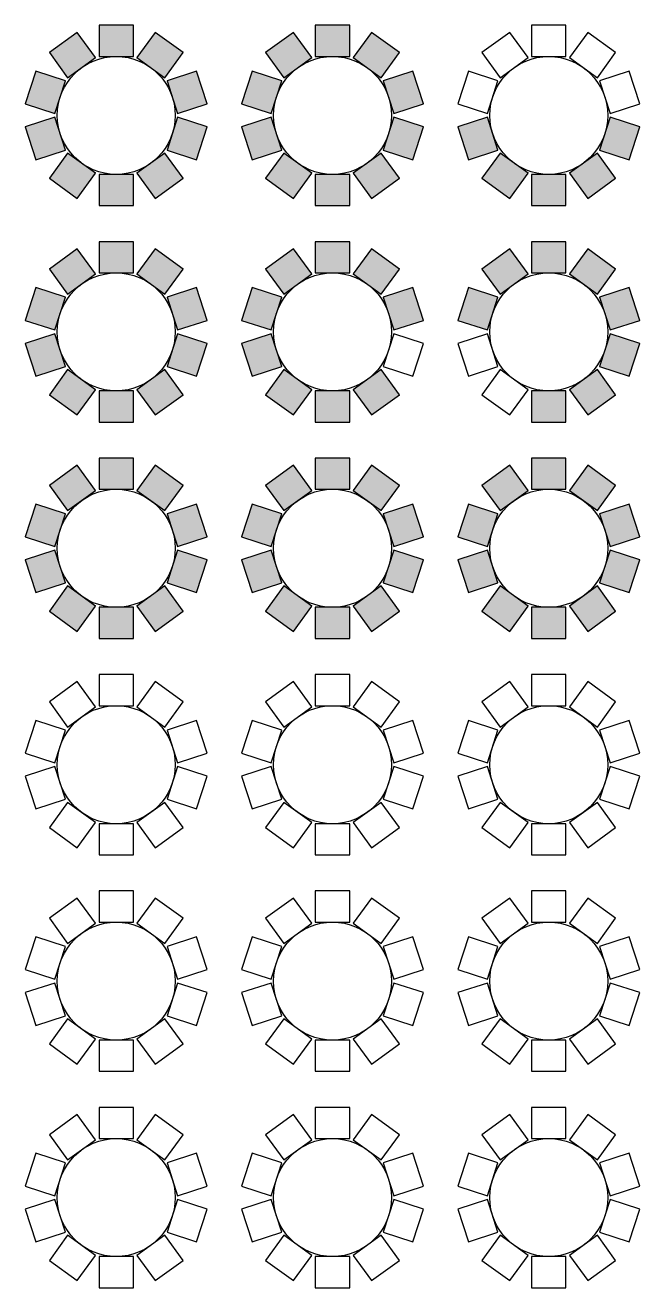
# Model space of a CAD drawing. Header units: metres. Extents: x 350 to 470, y 622 to 746.
# Drawn here: x 405.6 to 436.8, y 682.1 to 746.3 of the extents above; entities that cross this region are included whole.
import ezdxf

# ---------------------------------------------------------------- set-up
doc = ezdxf.new("R2010")
doc.units = ezdxf.units.M
doc.header["$MEASUREMENT"] = 0
doc.layers.add('Test', color=7, linetype='Continuous')

msp = doc.modelspace()

# ---------------------------------------------------------------- hatches: boundary and pattern name
at = {"layer": 'Test', "lineweight": 0, "true_color": 0x69e889, "transparency": 33554687}
h = msp.add_hatch(color=103, dxfattribs=at)
h.dxf.hatch_style = 1
h.paths.add_polyline_path([(406.7995, 744.8664), (407.7302, 743.5854), (409.1459, 744.6141), (408.2153, 745.895)])
h = msp.add_hatch(color=103, dxfattribs=at)
h.dxf.hatch_style = 1
h.paths.add_polyline_path([(409.3264, 746.256), (409.3264, 744.6727), (411.0764, 744.6727), (411.0764, 746.256)])
h = msp.add_hatch(color=103, dxfattribs=at)
h.dxf.hatch_style = 1
h.paths.add_polyline_path([(412.1876, 745.895), (411.2569, 744.6141), (412.6727, 743.5854), (413.6033, 744.8664)])
h = msp.add_hatch(color=103, dxfattribs=at)
h.dxf.hatch_style = 1
h.paths.add_polyline_path([(417.7995, 744.8664), (418.7302, 743.5854), (420.1459, 744.6141), (419.2153, 745.895)])
h = msp.add_hatch(color=103, dxfattribs=at)
h.dxf.hatch_style = 1
h.paths.add_polyline_path([(420.3264, 746.256), (420.3264, 744.6727), (422.0764, 744.6727), (422.0764, 746.256)])
h = msp.add_hatch(color=103, dxfattribs=at)
h.dxf.hatch_style = 1
h.paths.add_polyline_path([(423.1876, 745.895), (422.2569, 744.6141), (423.6727, 743.5854), (424.6033, 744.8664)])
h = msp.add_hatch(color=103, dxfattribs=at)
h.dxf.hatch_style = 1
h.paths.add_polyline_path([(405.572, 742.2569), (407.0778, 741.7676), (407.6186, 743.4319), (406.1128, 743.9212)])
h = msp.add_hatch(color=103, dxfattribs=at)
h.dxf.hatch_style = 1
h.paths.add_polyline_path([(414.29, 743.9212), (412.7842, 743.4319), (413.325, 741.7676), (414.8308, 742.2569)])
h = msp.add_hatch(color=103, dxfattribs=at)
h.dxf.hatch_style = 1
h.paths.add_polyline_path([(416.572, 742.2569), (418.0778, 741.7676), (418.6186, 743.4319), (417.1128, 743.9212)])
h = msp.add_hatch(color=103, dxfattribs=at)
h.dxf.hatch_style = 1
h.paths.add_polyline_path([(425.29, 743.9212), (423.7842, 743.4319), (424.325, 741.7676), (425.8308, 742.2569)])
h = msp.add_hatch(color=103, dxfattribs=at)
h.dxf.hatch_style = 1
h.paths.add_polyline_path([(406.1128, 739.4242), (407.6186, 739.9135), (407.0778, 741.5778), (405.572, 741.0885)])
h = msp.add_hatch(color=103, dxfattribs=at)
h.dxf.hatch_style = 1
h.paths.add_polyline_path([(414.8308, 741.0885), (413.325, 741.5778), (412.7842, 739.9135), (414.29, 739.4242)])
h = msp.add_hatch(color=103, dxfattribs=at)
h.dxf.hatch_style = 1
h.paths.add_polyline_path([(417.1128, 739.4242), (418.6186, 739.9135), (418.0778, 741.5778), (416.572, 741.0885)])
h = msp.add_hatch(color=103, dxfattribs=at)
h.dxf.hatch_style = 1
h.paths.add_polyline_path([(425.8308, 741.0885), (424.325, 741.5778), (423.7842, 739.9135), (425.29, 739.4242)])
h = msp.add_hatch(color=103, dxfattribs=at)
h.dxf.hatch_style = 1
h.paths.add_polyline_path([(428.1128, 739.4242), (429.6186, 739.9135), (429.0778, 741.5778), (427.572, 741.0885)])
h = msp.add_hatch(color=103, dxfattribs=at)
h.dxf.hatch_style = 1
h.paths.add_polyline_path([(436.8308, 741.0885), (435.325, 741.5778), (434.7842, 739.9135), (436.29, 739.4242)])
h = msp.add_hatch(color=103, dxfattribs=at)
h.dxf.hatch_style = 1
h.paths.add_polyline_path([(408.2153, 737.4503), (409.1459, 738.7313), (407.7302, 739.7599), (406.7995, 738.479)])
h = msp.add_hatch(color=103, dxfattribs=at)
h.dxf.hatch_style = 1
h.paths.add_polyline_path([(413.6033, 738.479), (412.6727, 739.7599), (411.2569, 738.7313), (412.1876, 737.4503)])
h = msp.add_hatch(color=103, dxfattribs=at)
h.dxf.hatch_style = 1
h.paths.add_polyline_path([(419.2153, 737.4503), (420.1459, 738.7313), (418.7302, 739.7599), (417.7995, 738.479)])
h = msp.add_hatch(color=103, dxfattribs=at)
h.dxf.hatch_style = 1
h.paths.add_polyline_path([(424.6033, 738.479), (423.6727, 739.7599), (422.2569, 738.7313), (423.1876, 737.4503)])
h = msp.add_hatch(color=103, dxfattribs=at)
h.dxf.hatch_style = 1
h.paths.add_polyline_path([(430.2153, 737.4503), (431.1459, 738.7313), (429.7302, 739.7599), (428.7995, 738.479)])
h = msp.add_hatch(color=103, dxfattribs=at)
h.dxf.hatch_style = 1
h.paths.add_polyline_path([(435.6033, 738.479), (434.6727, 739.7599), (433.2569, 738.7313), (434.1876, 737.4503)])
h = msp.add_hatch(color=103, dxfattribs=at)
h.dxf.hatch_style = 1
h.paths.add_polyline_path([(411.0764, 737.0894), (411.0764, 738.6727), (409.3264, 738.6727), (409.3264, 737.0894)])
h = msp.add_hatch(color=103, dxfattribs=at)
h.dxf.hatch_style = 1
h.paths.add_polyline_path([(422.0764, 737.0894), (422.0764, 738.6727), (420.3264, 738.6727), (420.3264, 737.0894)])
h = msp.add_hatch(color=103, dxfattribs=at)
h.dxf.hatch_style = 1
h.paths.add_polyline_path([(433.0764, 737.0894), (433.0764, 738.6727), (431.3264, 738.6727), (431.3264, 737.0894)])
h = msp.add_hatch(color=103, dxfattribs=at)
h.dxf.hatch_style = 1
h.paths.add_polyline_path([(406.7995, 733.8664), (407.7302, 732.5854), (409.1459, 733.6141), (408.2153, 734.895)])
h = msp.add_hatch(color=103, dxfattribs=at)
h.dxf.hatch_style = 1
h.paths.add_polyline_path([(409.3264, 735.256), (409.3264, 733.6727), (411.0764, 733.6727), (411.0764, 735.256)])
h = msp.add_hatch(color=103, dxfattribs=at)
h.dxf.hatch_style = 1
h.paths.add_polyline_path([(412.1876, 734.895), (411.2569, 733.6141), (412.6727, 732.5854), (413.6033, 733.8664)])
h = msp.add_hatch(color=103, dxfattribs=at)
h.dxf.hatch_style = 1
h.paths.add_polyline_path([(417.7995, 733.8664), (418.7302, 732.5854), (420.1459, 733.6141), (419.2153, 734.895)])
h = msp.add_hatch(color=103, dxfattribs=at)
h.dxf.hatch_style = 1
h.paths.add_polyline_path([(420.3264, 735.256), (420.3264, 733.6727), (422.0764, 733.6727), (422.0764, 735.256)])
h = msp.add_hatch(color=103, dxfattribs=at)
h.dxf.hatch_style = 1
h.paths.add_polyline_path([(423.1876, 734.895), (422.2569, 733.6141), (423.6727, 732.5854), (424.6033, 733.8664)])
h = msp.add_hatch(color=103, dxfattribs=at)
h.dxf.hatch_style = 1
h.paths.add_polyline_path([(428.7995, 733.8664), (429.7302, 732.5854), (431.1459, 733.6141), (430.2153, 734.895)])
h = msp.add_hatch(color=103, dxfattribs=at)
h.dxf.hatch_style = 1
h.paths.add_polyline_path([(431.3264, 735.256), (431.3264, 733.6727), (433.0764, 733.6727), (433.0764, 735.256)])
h = msp.add_hatch(color=103, dxfattribs=at)
h.dxf.hatch_style = 1
h.paths.add_polyline_path([(434.1876, 734.895), (433.2569, 733.6141), (434.6727, 732.5854), (435.6033, 733.8664)])
h = msp.add_hatch(color=103, dxfattribs=at)
h.dxf.hatch_style = 1
h.paths.add_polyline_path([(405.572, 731.2569), (407.0778, 730.7676), (407.6186, 732.4319), (406.1128, 732.9212)])
h = msp.add_hatch(color=103, dxfattribs=at)
h.dxf.hatch_style = 1
h.paths.add_polyline_path([(414.29, 732.9212), (412.7842, 732.4319), (413.325, 730.7676), (414.8308, 731.2569)])
h = msp.add_hatch(color=103, dxfattribs=at)
h.dxf.hatch_style = 1
h.paths.add_polyline_path([(416.572, 731.2569), (418.0778, 730.7676), (418.6186, 732.4319), (417.1128, 732.9212)])
h = msp.add_hatch(color=103, dxfattribs=at)
h.dxf.hatch_style = 1
h.paths.add_polyline_path([(425.29, 732.9212), (423.7842, 732.4319), (424.325, 730.7676), (425.8308, 731.2569)])
h = msp.add_hatch(color=103, dxfattribs=at)
h.dxf.hatch_style = 1
h.paths.add_polyline_path([(427.572, 731.2569), (429.0778, 730.7676), (429.6186, 732.4319), (428.1128, 732.9212)])
h = msp.add_hatch(color=103, dxfattribs=at)
h.dxf.hatch_style = 1
h.paths.add_polyline_path([(436.29, 732.9212), (434.7842, 732.4319), (435.325, 730.7676), (436.8308, 731.2569)])
h = msp.add_hatch(color=103, dxfattribs=at)
h.dxf.hatch_style = 1
h.paths.add_polyline_path([(406.1128, 728.4242), (407.6186, 728.9135), (407.0778, 730.5778), (405.572, 730.0885)])
h = msp.add_hatch(color=103, dxfattribs=at)
h.dxf.hatch_style = 1
h.paths.add_polyline_path([(414.8308, 730.0885), (413.325, 730.5778), (412.7842, 728.9135), (414.29, 728.4242)])
h = msp.add_hatch(color=103, dxfattribs=at)
h.dxf.hatch_style = 1
h.paths.add_polyline_path([(417.1128, 728.4242), (418.6186, 728.9135), (418.0778, 730.5778), (416.572, 730.0885)])
h = msp.add_hatch(color=103, dxfattribs=at)
h.dxf.hatch_style = 1
h.paths.add_polyline_path([(436.8308, 730.0885), (435.325, 730.5778), (434.7842, 728.9135), (436.29, 728.4242)])
h = msp.add_hatch(color=103, dxfattribs=at)
h.dxf.hatch_style = 1
h.paths.add_polyline_path([(408.2153, 726.4503), (409.1459, 727.7313), (407.7302, 728.7599), (406.7995, 727.479)])
h = msp.add_hatch(color=103, dxfattribs=at)
h.dxf.hatch_style = 1
h.paths.add_polyline_path([(413.6033, 727.479), (412.6727, 728.7599), (411.2569, 727.7313), (412.1876, 726.4503)])
h = msp.add_hatch(color=103, dxfattribs=at)
h.dxf.hatch_style = 1
h.paths.add_polyline_path([(419.2153, 726.4503), (420.1459, 727.7313), (418.7302, 728.7599), (417.7995, 727.479)])
h = msp.add_hatch(color=103, dxfattribs=at)
h.dxf.hatch_style = 1
h.paths.add_polyline_path([(424.6033, 727.479), (423.6727, 728.7599), (422.2569, 727.7313), (423.1876, 726.4503)])
h = msp.add_hatch(color=103, dxfattribs=at)
h.dxf.hatch_style = 1
h.paths.add_polyline_path([(435.6033, 727.479), (434.6727, 728.7599), (433.2569, 727.7313), (434.1876, 726.4503)])
h = msp.add_hatch(color=103, dxfattribs=at)
h.dxf.hatch_style = 1
h.paths.add_polyline_path([(411.0764, 726.0894), (411.0764, 727.6727), (409.3264, 727.6727), (409.3264, 726.0894)])
h = msp.add_hatch(color=103, dxfattribs=at)
h.dxf.hatch_style = 1
h.paths.add_polyline_path([(422.0764, 726.0894), (422.0764, 727.6727), (420.3264, 727.6727), (420.3264, 726.0894)])
h = msp.add_hatch(color=103, dxfattribs=at)
h.dxf.hatch_style = 1
h.paths.add_polyline_path([(433.0764, 726.0894), (433.0764, 727.6727), (431.3264, 727.6727), (431.3264, 726.0894)])
h = msp.add_hatch(color=103, dxfattribs=at)
h.dxf.hatch_style = 1
h.paths.add_polyline_path([(406.7995, 722.8664), (407.7302, 721.5854), (409.1459, 722.6141), (408.2153, 723.895)])
h = msp.add_hatch(color=103, dxfattribs=at)
h.dxf.hatch_style = 1
h.paths.add_polyline_path([(409.3264, 724.256), (409.3264, 722.6727), (411.0764, 722.6727), (411.0764, 724.256)])
h = msp.add_hatch(color=103, dxfattribs=at)
h.dxf.hatch_style = 1
h.paths.add_polyline_path([(412.1876, 723.895), (411.2569, 722.6141), (412.6727, 721.5854), (413.6033, 722.8664)])
h = msp.add_hatch(color=103, dxfattribs=at)
h.dxf.hatch_style = 1
h.paths.add_polyline_path([(417.7995, 722.8664), (418.7302, 721.5854), (420.1459, 722.6141), (419.2153, 723.895)])
h = msp.add_hatch(color=103, dxfattribs=at)
h.dxf.hatch_style = 1
h.paths.add_polyline_path([(420.3264, 724.256), (420.3264, 722.6727), (422.0764, 722.6727), (422.0764, 724.256)])
h = msp.add_hatch(color=103, dxfattribs=at)
h.dxf.hatch_style = 1
h.paths.add_polyline_path([(423.1876, 723.895), (422.2569, 722.6141), (423.6727, 721.5854), (424.6033, 722.8664)])
h = msp.add_hatch(color=103, dxfattribs=at)
h.dxf.hatch_style = 1
h.paths.add_polyline_path([(428.7995, 722.8664), (429.7302, 721.5854), (431.1459, 722.6141), (430.2153, 723.895)])
h = msp.add_hatch(color=103, dxfattribs=at)
h.dxf.hatch_style = 1
h.paths.add_polyline_path([(431.3264, 724.256), (431.3264, 722.6727), (433.0764, 722.6727), (433.0764, 724.256)])
h = msp.add_hatch(color=103, dxfattribs=at)
h.dxf.hatch_style = 1
h.paths.add_polyline_path([(434.1876, 723.895), (433.2569, 722.6141), (434.6727, 721.5854), (435.6033, 722.8664)])
h = msp.add_hatch(color=103, dxfattribs=at)
h.dxf.hatch_style = 1
h.paths.add_polyline_path([(405.572, 720.2569), (407.0778, 719.7676), (407.6186, 721.4319), (406.1128, 721.9212)])
h = msp.add_hatch(color=103, dxfattribs=at)
h.dxf.hatch_style = 1
h.paths.add_polyline_path([(414.29, 721.9212), (412.7842, 721.4319), (413.325, 719.7676), (414.8308, 720.2569)])
h = msp.add_hatch(color=103, dxfattribs=at)
h.dxf.hatch_style = 1
h.paths.add_polyline_path([(416.572, 720.2569), (418.0778, 719.7676), (418.6186, 721.4319), (417.1128, 721.9212)])
h = msp.add_hatch(color=103, dxfattribs=at)
h.dxf.hatch_style = 1
h.paths.add_polyline_path([(425.29, 721.9212), (423.7842, 721.4319), (424.325, 719.7676), (425.8308, 720.2569)])
h = msp.add_hatch(color=103, dxfattribs=at)
h.dxf.hatch_style = 1
h.paths.add_polyline_path([(427.572, 720.2569), (429.0778, 719.7676), (429.6186, 721.4319), (428.1128, 721.9212)])
h = msp.add_hatch(color=103, dxfattribs=at)
h.dxf.hatch_style = 1
h.paths.add_polyline_path([(436.29, 721.9212), (434.7842, 721.4319), (435.325, 719.7676), (436.8308, 720.2569)])
h = msp.add_hatch(color=103, dxfattribs=at)
h.dxf.hatch_style = 1
h.paths.add_polyline_path([(406.1128, 717.4242), (407.6186, 717.9135), (407.0778, 719.5778), (405.572, 719.0885)])
h = msp.add_hatch(color=103, dxfattribs=at)
h.dxf.hatch_style = 1
h.paths.add_polyline_path([(414.8308, 719.0885), (413.325, 719.5778), (412.7842, 717.9135), (414.29, 717.4242)])
h = msp.add_hatch(color=103, dxfattribs=at)
h.dxf.hatch_style = 1
h.paths.add_polyline_path([(417.1128, 717.4242), (418.6186, 717.9135), (418.0778, 719.5778), (416.572, 719.0885)])
h = msp.add_hatch(color=103, dxfattribs=at)
h.dxf.hatch_style = 1
h.paths.add_polyline_path([(425.8308, 719.0885), (424.325, 719.5778), (423.7842, 717.9135), (425.29, 717.4242)])
h = msp.add_hatch(color=103, dxfattribs=at)
h.dxf.hatch_style = 1
h.paths.add_polyline_path([(428.1128, 717.4242), (429.6186, 717.9135), (429.0778, 719.5778), (427.572, 719.0885)])
h = msp.add_hatch(color=103, dxfattribs=at)
h.dxf.hatch_style = 1
h.paths.add_polyline_path([(436.8308, 719.0885), (435.325, 719.5778), (434.7842, 717.9135), (436.29, 717.4242)])
h = msp.add_hatch(color=103, dxfattribs=at)
h.dxf.hatch_style = 1
h.paths.add_polyline_path([(408.2153, 715.4503), (409.1459, 716.7313), (407.7302, 717.7599), (406.7995, 716.479)])
h = msp.add_hatch(color=103, dxfattribs=at)
h.dxf.hatch_style = 1
h.paths.add_polyline_path([(413.6033, 716.479), (412.6727, 717.7599), (411.2569, 716.7313), (412.1876, 715.4503)])
h = msp.add_hatch(color=103, dxfattribs=at)
h.dxf.hatch_style = 1
h.paths.add_polyline_path([(419.2153, 715.4503), (420.1459, 716.7313), (418.7302, 717.7599), (417.7995, 716.479)])
h = msp.add_hatch(color=103, dxfattribs=at)
h.dxf.hatch_style = 1
h.paths.add_polyline_path([(424.6033, 716.479), (423.6727, 717.7599), (422.2569, 716.7313), (423.1876, 715.4503)])
h = msp.add_hatch(color=103, dxfattribs=at)
h.dxf.hatch_style = 1
h.paths.add_polyline_path([(430.2153, 715.4503), (431.1459, 716.7313), (429.7302, 717.7599), (428.7995, 716.479)])
h = msp.add_hatch(color=103, dxfattribs=at)
h.dxf.hatch_style = 1
h.paths.add_polyline_path([(435.6033, 716.479), (434.6727, 717.7599), (433.2569, 716.7313), (434.1876, 715.4503)])
h = msp.add_hatch(color=103, dxfattribs=at)
h.dxf.hatch_style = 1
h.paths.add_polyline_path([(411.0764, 715.0894), (411.0764, 716.6727), (409.3264, 716.6727), (409.3264, 715.0894)])
h = msp.add_hatch(color=103, dxfattribs=at)
h.dxf.hatch_style = 1
h.paths.add_polyline_path([(422.0764, 715.0894), (422.0764, 716.6727), (420.3264, 716.6727), (420.3264, 715.0894)])
h = msp.add_hatch(color=103, dxfattribs=at)
h.dxf.hatch_style = 1
h.paths.add_polyline_path([(433.0764, 715.0894), (433.0764, 716.6727), (431.3264, 716.6727), (431.3264, 715.0894)])

# ---------------------------------------------------------------- linework, layer by layer
at = {"layer": 'Test', "color": 103, "lineweight": 0, "true_color": 0x69e889, "transparency": 33554687}
for points in [[(406.7995, 744.8664), (407.7302, 743.5854), (409.1459, 744.6141), (408.2153, 745.895)], [(409.3264, 746.256), (409.3264, 744.6727), (411.0764, 744.6727), (411.0764, 746.256)], [(412.1876, 745.895), (411.2569, 744.6141), (412.6727, 743.5854), (413.6033, 744.8664)], [(417.7995, 744.8664), (418.7302, 743.5854), (420.1459, 744.6141), (419.2153, 745.895)], [(420.3264, 746.256), (420.3264, 744.6727), (422.0764, 744.6727), (422.0764, 746.256)], [(423.1876, 745.895), (422.2569, 744.6141), (423.6727, 743.5854), (424.6033, 744.8664)], [(405.572, 742.2569), (407.0778, 741.7676), (407.6186, 743.4319), (406.1128, 743.9212)], [(414.29, 743.9212), (412.7842, 743.4319), (413.325, 741.7676), (414.8308, 742.2569)], [(416.572, 742.2569), (418.0778, 741.7676), (418.6186, 743.4319), (417.1128, 743.9212)], [(425.29, 743.9212), (423.7842, 743.4319), (424.325, 741.7676), (425.8308, 742.2569)], [(406.1128, 739.4242), (407.6186, 739.9135), (407.0778, 741.5778), (405.572, 741.0885)], [(414.8308, 741.0885), (413.325, 741.5778), (412.7842, 739.9135), (414.29, 739.4242)], [(417.1128, 739.4242), (418.6186, 739.9135), (418.0778, 741.5778), (416.572, 741.0885)], [(425.8308, 741.0885), (424.325, 741.5778), (423.7842, 739.9135), (425.29, 739.4242)], [(428.1128, 739.4242), (429.6186, 739.9135), (429.0778, 741.5778), (427.572, 741.0885)], [(436.8308, 741.0885), (435.325, 741.5778), (434.7842, 739.9135), (436.29, 739.4242)], [(408.2153, 737.4503), (409.1459, 738.7313), (407.7302, 739.7599), (406.7995, 738.479)], [(413.6033, 738.479), (412.6727, 739.7599), (411.2569, 738.7313), (412.1876, 737.4503)], [(419.2153, 737.4503), (420.1459, 738.7313), (418.7302, 739.7599), (417.7995, 738.479)], [(424.6033, 738.479), (423.6727, 739.7599), (422.2569, 738.7313), (423.1876, 737.4503)], [(430.2153, 737.4503), (431.1459, 738.7313), (429.7302, 739.7599), (428.7995, 738.479)], [(435.6033, 738.479), (434.6727, 739.7599), (433.2569, 738.7313), (434.1876, 737.4503)], [(411.0764, 737.0894), (411.0764, 738.6727), (409.3264, 738.6727), (409.3264, 737.0894)], [(422.0764, 737.0894), (422.0764, 738.6727), (420.3264, 738.6727), (420.3264, 737.0894)], [(433.0764, 737.0894), (433.0764, 738.6727), (431.3264, 738.6727), (431.3264, 737.0894)], [(406.7995, 733.8664), (407.7302, 732.5854), (409.1459, 733.6141), (408.2153, 734.895)], [(409.3264, 735.256), (409.3264, 733.6727), (411.0764, 733.6727), (411.0764, 735.256)], [(412.1876, 734.895), (411.2569, 733.6141), (412.6727, 732.5854), (413.6033, 733.8664)], [(417.7995, 733.8664), (418.7302, 732.5854), (420.1459, 733.6141), (419.2153, 734.895)], [(420.3264, 735.256), (420.3264, 733.6727), (422.0764, 733.6727), (422.0764, 735.256)], [(423.1876, 734.895), (422.2569, 733.6141), (423.6727, 732.5854), (424.6033, 733.8664)], [(428.7995, 733.8664), (429.7302, 732.5854), (431.1459, 733.6141), (430.2153, 734.895)], [(431.3264, 735.256), (431.3264, 733.6727), (433.0764, 733.6727), (433.0764, 735.256)], [(434.1876, 734.895), (433.2569, 733.6141), (434.6727, 732.5854), (435.6033, 733.8664)], [(405.572, 731.2569), (407.0778, 730.7676), (407.6186, 732.4319), (406.1128, 732.9212)], [(414.29, 732.9212), (412.7842, 732.4319), (413.325, 730.7676), (414.8308, 731.2569)], [(416.572, 731.2569), (418.0778, 730.7676), (418.6186, 732.4319), (417.1128, 732.9212)], [(425.29, 732.9212), (423.7842, 732.4319), (424.325, 730.7676), (425.8308, 731.2569)], [(427.572, 731.2569), (429.0778, 730.7676), (429.6186, 732.4319), (428.1128, 732.9212)], [(436.29, 732.9212), (434.7842, 732.4319), (435.325, 730.7676), (436.8308, 731.2569)], [(406.1128, 728.4242), (407.6186, 728.9135), (407.0778, 730.5778), (405.572, 730.0885)], [(414.8308, 730.0885), (413.325, 730.5778), (412.7842, 728.9135), (414.29, 728.4242)], [(417.1128, 728.4242), (418.6186, 728.9135), (418.0778, 730.5778), (416.572, 730.0885)], [(436.8308, 730.0885), (435.325, 730.5778), (434.7842, 728.9135), (436.29, 728.4242)], [(408.2153, 726.4503), (409.1459, 727.7313), (407.7302, 728.7599), (406.7995, 727.479)], [(413.6033, 727.479), (412.6727, 728.7599), (411.2569, 727.7313), (412.1876, 726.4503)], [(419.2153, 726.4503), (420.1459, 727.7313), (418.7302, 728.7599), (417.7995, 727.479)], [(424.6033, 727.479), (423.6727, 728.7599), (422.2569, 727.7313), (423.1876, 726.4503)], [(435.6033, 727.479), (434.6727, 728.7599), (433.2569, 727.7313), (434.1876, 726.4503)], [(411.0764, 726.0894), (411.0764, 727.6727), (409.3264, 727.6727), (409.3264, 726.0894)], [(422.0764, 726.0894), (422.0764, 727.6727), (420.3264, 727.6727), (420.3264, 726.0894)], [(433.0764, 726.0894), (433.0764, 727.6727), (431.3264, 727.6727), (431.3264, 726.0894)], [(406.7995, 722.8664), (407.7302, 721.5854), (409.1459, 722.6141), (408.2153, 723.895)], [(409.3264, 724.256), (409.3264, 722.6727), (411.0764, 722.6727), (411.0764, 724.256)], [(412.1876, 723.895), (411.2569, 722.6141), (412.6727, 721.5854), (413.6033, 722.8664)], [(417.7995, 722.8664), (418.7302, 721.5854), (420.1459, 722.6141), (419.2153, 723.895)], [(420.3264, 724.256), (420.3264, 722.6727), (422.0764, 722.6727), (422.0764, 724.256)], [(423.1876, 723.895), (422.2569, 722.6141), (423.6727, 721.5854), (424.6033, 722.8664)], [(428.7995, 722.8664), (429.7302, 721.5854), (431.1459, 722.6141), (430.2153, 723.895)], [(431.3264, 724.256), (431.3264, 722.6727), (433.0764, 722.6727), (433.0764, 724.256)], [(434.1876, 723.895), (433.2569, 722.6141), (434.6727, 721.5854), (435.6033, 722.8664)], [(405.572, 720.2569), (407.0778, 719.7676), (407.6186, 721.4319), (406.1128, 721.9212)], [(414.29, 721.9212), (412.7842, 721.4319), (413.325, 719.7676), (414.8308, 720.2569)], [(416.572, 720.2569), (418.0778, 719.7676), (418.6186, 721.4319), (417.1128, 721.9212)], [(425.29, 721.9212), (423.7842, 721.4319), (424.325, 719.7676), (425.8308, 720.2569)], [(427.572, 720.2569), (429.0778, 719.7676), (429.6186, 721.4319), (428.1128, 721.9212)], [(436.29, 721.9212), (434.7842, 721.4319), (435.325, 719.7676), (436.8308, 720.2569)], [(406.1128, 717.4242), (407.6186, 717.9135), (407.0778, 719.5778), (405.572, 719.0885)], [(414.8308, 719.0885), (413.325, 719.5778), (412.7842, 717.9135), (414.29, 717.4242)], [(417.1128, 717.4242), (418.6186, 717.9135), (418.0778, 719.5778), (416.572, 719.0885)], [(425.8308, 719.0885), (424.325, 719.5778), (423.7842, 717.9135), (425.29, 717.4242)], [(428.1128, 717.4242), (429.6186, 717.9135), (429.0778, 719.5778), (427.572, 719.0885)], [(436.8308, 719.0885), (435.325, 719.5778), (434.7842, 717.9135), (436.29, 717.4242)], [(408.2153, 715.4503), (409.1459, 716.7313), (407.7302, 717.7599), (406.7995, 716.479)], [(413.6033, 716.479), (412.6727, 717.7599), (411.2569, 716.7313), (412.1876, 715.4503)], [(419.2153, 715.4503), (420.1459, 716.7313), (418.7302, 717.7599), (417.7995, 716.479)], [(424.6033, 716.479), (423.6727, 717.7599), (422.2569, 716.7313), (423.1876, 715.4503)], [(430.2153, 715.4503), (431.1459, 716.7313), (429.7302, 717.7599), (428.7995, 716.479)], [(435.6033, 716.479), (434.6727, 717.7599), (433.2569, 716.7313), (434.1876, 715.4503)], [(411.0764, 715.0894), (411.0764, 716.6727), (409.3264, 716.6727), (409.3264, 715.0894)], [(422.0764, 715.0894), (422.0764, 716.6727), (420.3264, 716.6727), (420.3264, 715.0894)], [(433.0764, 715.0894), (433.0764, 716.6727), (431.3264, 716.6727), (431.3264, 715.0894)]]:
    msp.add_lwpolyline(points, close=True, dxfattribs=at)
at = {"layer": 'Test', "color": 103, "lineweight": 25, "true_color": 0x69e889}
for points in [[(406.7995, 744.8664), (407.7302, 743.5854), (409.1459, 744.6141), (408.2153, 745.895)], [(409.3264, 746.256), (409.3264, 744.6727), (411.0764, 744.6727), (411.0764, 746.256)], [(412.1876, 745.895), (411.2569, 744.6141), (412.6727, 743.5854), (413.6033, 744.8664)], [(417.7995, 744.8664), (418.7302, 743.5854), (420.1459, 744.6141), (419.2153, 745.895)], [(420.3264, 746.256), (420.3264, 744.6727), (422.0764, 744.6727), (422.0764, 746.256)], [(423.1876, 745.895), (422.2569, 744.6141), (423.6727, 743.5854), (424.6033, 744.8664)], [(405.572, 742.2569), (407.0778, 741.7676), (407.6186, 743.4319), (406.1128, 743.9212)], [(414.29, 743.9212), (412.7842, 743.4319), (413.325, 741.7676), (414.8308, 742.2569)], [(416.572, 742.2569), (418.0778, 741.7676), (418.6186, 743.4319), (417.1128, 743.9212)], [(425.29, 743.9212), (423.7842, 743.4319), (424.325, 741.7676), (425.8308, 742.2569)], [(406.1128, 739.4242), (407.6186, 739.9135), (407.0778, 741.5778), (405.572, 741.0885)], [(414.8308, 741.0885), (413.325, 741.5778), (412.7842, 739.9135), (414.29, 739.4242)], [(417.1128, 739.4242), (418.6186, 739.9135), (418.0778, 741.5778), (416.572, 741.0885)], [(425.8308, 741.0885), (424.325, 741.5778), (423.7842, 739.9135), (425.29, 739.4242)], [(428.1128, 739.4242), (429.6186, 739.9135), (429.0778, 741.5778), (427.572, 741.0885)], [(436.8308, 741.0885), (435.325, 741.5778), (434.7842, 739.9135), (436.29, 739.4242)], [(408.2153, 737.4503), (409.1459, 738.7313), (407.7302, 739.7599), (406.7995, 738.479)], [(413.6033, 738.479), (412.6727, 739.7599), (411.2569, 738.7313), (412.1876, 737.4503)], [(419.2153, 737.4503), (420.1459, 738.7313), (418.7302, 739.7599), (417.7995, 738.479)], [(424.6033, 738.479), (423.6727, 739.7599), (422.2569, 738.7313), (423.1876, 737.4503)], [(430.2153, 737.4503), (431.1459, 738.7313), (429.7302, 739.7599), (428.7995, 738.479)], [(435.6033, 738.479), (434.6727, 739.7599), (433.2569, 738.7313), (434.1876, 737.4503)], [(411.0764, 737.0894), (411.0764, 738.6727), (409.3264, 738.6727), (409.3264, 737.0894)], [(422.0764, 737.0894), (422.0764, 738.6727), (420.3264, 738.6727), (420.3264, 737.0894)], [(433.0764, 737.0894), (433.0764, 738.6727), (431.3264, 738.6727), (431.3264, 737.0894)], [(406.7995, 733.8664), (407.7302, 732.5854), (409.1459, 733.6141), (408.2153, 734.895)], [(409.3264, 735.256), (409.3264, 733.6727), (411.0764, 733.6727), (411.0764, 735.256)], [(412.1876, 734.895), (411.2569, 733.6141), (412.6727, 732.5854), (413.6033, 733.8664)], [(417.7995, 733.8664), (418.7302, 732.5854), (420.1459, 733.6141), (419.2153, 734.895)], [(420.3264, 735.256), (420.3264, 733.6727), (422.0764, 733.6727), (422.0764, 735.256)], [(423.1876, 734.895), (422.2569, 733.6141), (423.6727, 732.5854), (424.6033, 733.8664)], [(428.7995, 733.8664), (429.7302, 732.5854), (431.1459, 733.6141), (430.2153, 734.895)], [(431.3264, 735.256), (431.3264, 733.6727), (433.0764, 733.6727), (433.0764, 735.256)], [(434.1876, 734.895), (433.2569, 733.6141), (434.6727, 732.5854), (435.6033, 733.8664)], [(405.572, 731.2569), (407.0778, 730.7676), (407.6186, 732.4319), (406.1128, 732.9212)], [(414.29, 732.9212), (412.7842, 732.4319), (413.325, 730.7676), (414.8308, 731.2569)], [(416.572, 731.2569), (418.0778, 730.7676), (418.6186, 732.4319), (417.1128, 732.9212)], [(425.29, 732.9212), (423.7842, 732.4319), (424.325, 730.7676), (425.8308, 731.2569)], [(427.572, 731.2569), (429.0778, 730.7676), (429.6186, 732.4319), (428.1128, 732.9212)], [(436.29, 732.9212), (434.7842, 732.4319), (435.325, 730.7676), (436.8308, 731.2569)], [(406.1128, 728.4242), (407.6186, 728.9135), (407.0778, 730.5778), (405.572, 730.0885)], [(414.8308, 730.0885), (413.325, 730.5778), (412.7842, 728.9135), (414.29, 728.4242)], [(417.1128, 728.4242), (418.6186, 728.9135), (418.0778, 730.5778), (416.572, 730.0885)], [(436.8308, 730.0885), (435.325, 730.5778), (434.7842, 728.9135), (436.29, 728.4242)], [(408.2153, 726.4503), (409.1459, 727.7313), (407.7302, 728.7599), (406.7995, 727.479)], [(413.6033, 727.479), (412.6727, 728.7599), (411.2569, 727.7313), (412.1876, 726.4503)], [(419.2153, 726.4503), (420.1459, 727.7313), (418.7302, 728.7599), (417.7995, 727.479)], [(424.6033, 727.479), (423.6727, 728.7599), (422.2569, 727.7313), (423.1876, 726.4503)], [(435.6033, 727.479), (434.6727, 728.7599), (433.2569, 727.7313), (434.1876, 726.4503)], [(411.0764, 726.0894), (411.0764, 727.6727), (409.3264, 727.6727), (409.3264, 726.0894)], [(422.0764, 726.0894), (422.0764, 727.6727), (420.3264, 727.6727), (420.3264, 726.0894)], [(433.0764, 726.0894), (433.0764, 727.6727), (431.3264, 727.6727), (431.3264, 726.0894)], [(406.7995, 722.8664), (407.7302, 721.5854), (409.1459, 722.6141), (408.2153, 723.895)], [(409.3264, 724.256), (409.3264, 722.6727), (411.0764, 722.6727), (411.0764, 724.256)], [(412.1876, 723.895), (411.2569, 722.6141), (412.6727, 721.5854), (413.6033, 722.8664)], [(417.7995, 722.8664), (418.7302, 721.5854), (420.1459, 722.6141), (419.2153, 723.895)], [(420.3264, 724.256), (420.3264, 722.6727), (422.0764, 722.6727), (422.0764, 724.256)], [(423.1876, 723.895), (422.2569, 722.6141), (423.6727, 721.5854), (424.6033, 722.8664)], [(428.7995, 722.8664), (429.7302, 721.5854), (431.1459, 722.6141), (430.2153, 723.895)], [(431.3264, 724.256), (431.3264, 722.6727), (433.0764, 722.6727), (433.0764, 724.256)], [(434.1876, 723.895), (433.2569, 722.6141), (434.6727, 721.5854), (435.6033, 722.8664)], [(405.572, 720.2569), (407.0778, 719.7676), (407.6186, 721.4319), (406.1128, 721.9212)], [(414.29, 721.9212), (412.7842, 721.4319), (413.325, 719.7676), (414.8308, 720.2569)], [(416.572, 720.2569), (418.0778, 719.7676), (418.6186, 721.4319), (417.1128, 721.9212)], [(425.29, 721.9212), (423.7842, 721.4319), (424.325, 719.7676), (425.8308, 720.2569)], [(427.572, 720.2569), (429.0778, 719.7676), (429.6186, 721.4319), (428.1128, 721.9212)], [(436.29, 721.9212), (434.7842, 721.4319), (435.325, 719.7676), (436.8308, 720.2569)], [(406.1128, 717.4242), (407.6186, 717.9135), (407.0778, 719.5778), (405.572, 719.0885)], [(414.8308, 719.0885), (413.325, 719.5778), (412.7842, 717.9135), (414.29, 717.4242)], [(417.1128, 717.4242), (418.6186, 717.9135), (418.0778, 719.5778), (416.572, 719.0885)], [(425.8308, 719.0885), (424.325, 719.5778), (423.7842, 717.9135), (425.29, 717.4242)], [(428.1128, 717.4242), (429.6186, 717.9135), (429.0778, 719.5778), (427.572, 719.0885)], [(436.8308, 719.0885), (435.325, 719.5778), (434.7842, 717.9135), (436.29, 717.4242)], [(408.2153, 715.4503), (409.1459, 716.7313), (407.7302, 717.7599), (406.7995, 716.479)], [(413.6033, 716.479), (412.6727, 717.7599), (411.2569, 716.7313), (412.1876, 715.4503)], [(419.2153, 715.4503), (420.1459, 716.7313), (418.7302, 717.7599), (417.7995, 716.479)], [(424.6033, 716.479), (423.6727, 717.7599), (422.2569, 716.7313), (423.1876, 715.4503)], [(430.2153, 715.4503), (431.1459, 716.7313), (429.7302, 717.7599), (428.7995, 716.479)], [(435.6033, 716.479), (434.6727, 717.7599), (433.2569, 716.7313), (434.1876, 715.4503)], [(411.0764, 715.0894), (411.0764, 716.6727), (409.3264, 716.6727), (409.3264, 715.0894)], [(422.0764, 715.0894), (422.0764, 716.6727), (420.3264, 716.6727), (420.3264, 715.0894)], [(433.0764, 715.0894), (433.0764, 716.6727), (431.3264, 716.6727), (431.3264, 715.0894)]]:
    msp.add_lwpolyline(points, close=True, dxfattribs=at)
at = {"layer": 'Test', "color": 18, "lineweight": 25, "true_color": 0x000000}
for points in [[(406.7995, 744.8664), (407.7302, 743.5854), (409.1459, 744.6141), (408.2153, 745.895)], [(409.3264, 746.256), (409.3264, 744.6727), (411.0764, 744.6727), (411.0764, 746.256)], [(412.1876, 745.895), (411.2569, 744.6141), (412.6727, 743.5854), (413.6033, 744.8664)], [(417.7995, 744.8664), (418.7302, 743.5854), (420.1459, 744.6141), (419.2153, 745.895)], [(420.3264, 746.256), (420.3264, 744.6727), (422.0764, 744.6727), (422.0764, 746.256)], [(423.1876, 745.895), (422.2569, 744.6141), (423.6727, 743.5854), (424.6033, 744.8664)], [(428.7995, 744.8664), (429.7302, 743.5854), (431.1459, 744.6141), (430.2153, 745.895)], [(431.3264, 746.256), (431.3264, 744.6727), (433.0764, 744.6727), (433.0764, 746.256)], [(434.1876, 745.895), (433.2569, 744.6141), (434.6727, 743.5854), (435.6033, 744.8664)], [(405.572, 742.2569), (407.0778, 741.7676), (407.6186, 743.4319), (406.1128, 743.9212)], [(414.29, 743.9212), (412.7842, 743.4319), (413.325, 741.7676), (414.8308, 742.2569)], [(416.572, 742.2569), (418.0778, 741.7676), (418.6186, 743.4319), (417.1128, 743.9212)], [(425.29, 743.9212), (423.7842, 743.4319), (424.325, 741.7676), (425.8308, 742.2569)], [(427.572, 742.2569), (429.0778, 741.7676), (429.6186, 743.4319), (428.1128, 743.9212)], [(436.29, 743.9212), (434.7842, 743.4319), (435.325, 741.7676), (436.8308, 742.2569)], [(406.1128, 739.4242), (407.6186, 739.9135), (407.0778, 741.5778), (405.572, 741.0885)], [(414.8308, 741.0885), (413.325, 741.5778), (412.7842, 739.9135), (414.29, 739.4242)], [(417.1128, 739.4242), (418.6186, 739.9135), (418.0778, 741.5778), (416.572, 741.0885)], [(425.8308, 741.0885), (424.325, 741.5778), (423.7842, 739.9135), (425.29, 739.4242)], [(428.1128, 739.4242), (429.6186, 739.9135), (429.0778, 741.5778), (427.572, 741.0885)], [(436.8308, 741.0885), (435.325, 741.5778), (434.7842, 739.9135), (436.29, 739.4242)], [(408.2153, 737.4503), (409.1459, 738.7313), (407.7302, 739.7599), (406.7995, 738.479)], [(413.6033, 738.479), (412.6727, 739.7599), (411.2569, 738.7313), (412.1876, 737.4503)], [(419.2153, 737.4503), (420.1459, 738.7313), (418.7302, 739.7599), (417.7995, 738.479)], [(424.6033, 738.479), (423.6727, 739.7599), (422.2569, 738.7313), (423.1876, 737.4503)], [(430.2153, 737.4503), (431.1459, 738.7313), (429.7302, 739.7599), (428.7995, 738.479)], [(435.6033, 738.479), (434.6727, 739.7599), (433.2569, 738.7313), (434.1876, 737.4503)], [(411.0764, 737.0894), (411.0764, 738.6727), (409.3264, 738.6727), (409.3264, 737.0894)], [(422.0764, 737.0894), (422.0764, 738.6727), (420.3264, 738.6727), (420.3264, 737.0894)], [(433.0764, 737.0894), (433.0764, 738.6727), (431.3264, 738.6727), (431.3264, 737.0894)], [(406.7995, 733.8664), (407.7302, 732.5854), (409.1459, 733.6141), (408.2153, 734.895)], [(409.3264, 735.256), (409.3264, 733.6727), (411.0764, 733.6727), (411.0764, 735.256)], [(412.1876, 734.895), (411.2569, 733.6141), (412.6727, 732.5854), (413.6033, 733.8664)], [(417.7995, 733.8664), (418.7302, 732.5854), (420.1459, 733.6141), (419.2153, 734.895)], [(420.3264, 735.256), (420.3264, 733.6727), (422.0764, 733.6727), (422.0764, 735.256)], [(423.1876, 734.895), (422.2569, 733.6141), (423.6727, 732.5854), (424.6033, 733.8664)], [(428.7995, 733.8664), (429.7302, 732.5854), (431.1459, 733.6141), (430.2153, 734.895)], [(431.3264, 735.256), (431.3264, 733.6727), (433.0764, 733.6727), (433.0764, 735.256)], [(434.1876, 734.895), (433.2569, 733.6141), (434.6727, 732.5854), (435.6033, 733.8664)], [(405.572, 731.2569), (407.0778, 730.7676), (407.6186, 732.4319), (406.1128, 732.9212)], [(414.29, 732.9212), (412.7842, 732.4319), (413.325, 730.7676), (414.8308, 731.2569)], [(416.572, 731.2569), (418.0778, 730.7676), (418.6186, 732.4319), (417.1128, 732.9212)], [(425.29, 732.9212), (423.7842, 732.4319), (424.325, 730.7676), (425.8308, 731.2569)], [(427.572, 731.2569), (429.0778, 730.7676), (429.6186, 732.4319), (428.1128, 732.9212)], [(436.29, 732.9212), (434.7842, 732.4319), (435.325, 730.7676), (436.8308, 731.2569)], [(406.1128, 728.4242), (407.6186, 728.9135), (407.0778, 730.5778), (405.572, 730.0885)], [(414.8308, 730.0885), (413.325, 730.5778), (412.7842, 728.9135), (414.29, 728.4242)], [(417.1128, 728.4242), (418.6186, 728.9135), (418.0778, 730.5778), (416.572, 730.0885)], [(425.8308, 730.0885), (424.325, 730.5778), (423.7842, 728.9135), (425.29, 728.4242)], [(428.1128, 728.4242), (429.6186, 728.9135), (429.0778, 730.5778), (427.572, 730.0885)], [(436.8308, 730.0885), (435.325, 730.5778), (434.7842, 728.9135), (436.29, 728.4242)], [(408.2153, 726.4503), (409.1459, 727.7313), (407.7302, 728.7599), (406.7995, 727.479)], [(413.6033, 727.479), (412.6727, 728.7599), (411.2569, 727.7313), (412.1876, 726.4503)], [(419.2153, 726.4503), (420.1459, 727.7313), (418.7302, 728.7599), (417.7995, 727.479)], [(424.6033, 727.479), (423.6727, 728.7599), (422.2569, 727.7313), (423.1876, 726.4503)], [(430.2153, 726.4503), (431.1459, 727.7313), (429.7302, 728.7599), (428.7995, 727.479)], [(435.6033, 727.479), (434.6727, 728.7599), (433.2569, 727.7313), (434.1876, 726.4503)], [(411.0764, 726.0894), (411.0764, 727.6727), (409.3264, 727.6727), (409.3264, 726.0894)], [(422.0764, 726.0894), (422.0764, 727.6727), (420.3264, 727.6727), (420.3264, 726.0894)], [(433.0764, 726.0894), (433.0764, 727.6727), (431.3264, 727.6727), (431.3264, 726.0894)], [(406.7995, 722.8664), (407.7302, 721.5854), (409.1459, 722.6141), (408.2153, 723.895)], [(409.3264, 724.256), (409.3264, 722.6727), (411.0764, 722.6727), (411.0764, 724.256)], [(412.1876, 723.895), (411.2569, 722.6141), (412.6727, 721.5854), (413.6033, 722.8664)], [(417.7995, 722.8664), (418.7302, 721.5854), (420.1459, 722.6141), (419.2153, 723.895)], [(420.3264, 724.256), (420.3264, 722.6727), (422.0764, 722.6727), (422.0764, 724.256)], [(423.1876, 723.895), (422.2569, 722.6141), (423.6727, 721.5854), (424.6033, 722.8664)], [(428.7995, 722.8664), (429.7302, 721.5854), (431.1459, 722.6141), (430.2153, 723.895)], [(431.3264, 724.256), (431.3264, 722.6727), (433.0764, 722.6727), (433.0764, 724.256)], [(434.1876, 723.895), (433.2569, 722.6141), (434.6727, 721.5854), (435.6033, 722.8664)], [(405.572, 720.2569), (407.0778, 719.7676), (407.6186, 721.4319), (406.1128, 721.9212)], [(414.29, 721.9212), (412.7842, 721.4319), (413.325, 719.7676), (414.8308, 720.2569)], [(416.572, 720.2569), (418.0778, 719.7676), (418.6186, 721.4319), (417.1128, 721.9212)], [(425.29, 721.9212), (423.7842, 721.4319), (424.325, 719.7676), (425.8308, 720.2569)], [(427.572, 720.2569), (429.0778, 719.7676), (429.6186, 721.4319), (428.1128, 721.9212)], [(436.29, 721.9212), (434.7842, 721.4319), (435.325, 719.7676), (436.8308, 720.2569)], [(406.1128, 717.4242), (407.6186, 717.9135), (407.0778, 719.5778), (405.572, 719.0885)], [(414.8308, 719.0885), (413.325, 719.5778), (412.7842, 717.9135), (414.29, 717.4242)], [(417.1128, 717.4242), (418.6186, 717.9135), (418.0778, 719.5778), (416.572, 719.0885)], [(425.8308, 719.0885), (424.325, 719.5778), (423.7842, 717.9135), (425.29, 717.4242)], [(428.1128, 717.4242), (429.6186, 717.9135), (429.0778, 719.5778), (427.572, 719.0885)], [(436.8308, 719.0885), (435.325, 719.5778), (434.7842, 717.9135), (436.29, 717.4242)], [(408.2153, 715.4503), (409.1459, 716.7313), (407.7302, 717.7599), (406.7995, 716.479)], [(413.6033, 716.479), (412.6727, 717.7599), (411.2569, 716.7313), (412.1876, 715.4503)], [(419.2153, 715.4503), (420.1459, 716.7313), (418.7302, 717.7599), (417.7995, 716.479)], [(424.6033, 716.479), (423.6727, 717.7599), (422.2569, 716.7313), (423.1876, 715.4503)], [(430.2153, 715.4503), (431.1459, 716.7313), (429.7302, 717.7599), (428.7995, 716.479)], [(435.6033, 716.479), (434.6727, 717.7599), (433.2569, 716.7313), (434.1876, 715.4503)], [(411.0764, 715.0894), (411.0764, 716.6727), (409.3264, 716.6727), (409.3264, 715.0894)], [(422.0764, 715.0894), (422.0764, 716.6727), (420.3264, 716.6727), (420.3264, 715.0894)], [(433.0764, 715.0894), (433.0764, 716.6727), (431.3264, 716.6727), (431.3264, 715.0894)], [(406.7995, 711.8664), (407.7302, 710.5854), (409.1459, 711.6141), (408.2153, 712.895)], [(409.3264, 713.256), (409.3264, 711.6727), (411.0764, 711.6727), (411.0764, 713.256)], [(412.1876, 712.895), (411.2569, 711.6141), (412.6727, 710.5854), (413.6033, 711.8664)], [(417.7995, 711.8664), (418.7302, 710.5854), (420.1459, 711.6141), (419.2153, 712.895)], [(420.3264, 713.256), (420.3264, 711.6727), (422.0764, 711.6727), (422.0764, 713.256)], [(423.1876, 712.895), (422.2569, 711.6141), (423.6727, 710.5854), (424.6033, 711.8664)], [(428.7995, 711.8664), (429.7302, 710.5854), (431.1459, 711.6141), (430.2153, 712.895)], [(431.3264, 713.256), (431.3264, 711.6727), (433.0764, 711.6727), (433.0764, 713.256)], [(434.1876, 712.895), (433.2569, 711.6141), (434.6727, 710.5854), (435.6033, 711.8664)], [(405.572, 709.2569), (407.0778, 708.7676), (407.6186, 710.4319), (406.1128, 710.9212)], [(414.29, 710.9212), (412.7842, 710.4319), (413.325, 708.7676), (414.8308, 709.2569)], [(416.572, 709.2569), (418.0778, 708.7676), (418.6186, 710.4319), (417.1128, 710.9212)], [(425.29, 710.9212), (423.7842, 710.4319), (424.325, 708.7676), (425.8308, 709.2569)], [(427.572, 709.2569), (429.0778, 708.7676), (429.6186, 710.4319), (428.1128, 710.9212)], [(436.29, 710.9212), (434.7842, 710.4319), (435.325, 708.7676), (436.8308, 709.2569)], [(406.1128, 706.4242), (407.6186, 706.9135), (407.0778, 708.5778), (405.572, 708.0885)], [(414.8308, 708.0885), (413.325, 708.5778), (412.7842, 706.9135), (414.29, 706.4242)], [(417.1128, 706.4242), (418.6186, 706.9135), (418.0778, 708.5778), (416.572, 708.0885)], [(425.8308, 708.0885), (424.325, 708.5778), (423.7842, 706.9135), (425.29, 706.4242)], [(428.1128, 706.4242), (429.6186, 706.9135), (429.0778, 708.5778), (427.572, 708.0885)], [(436.8308, 708.0885), (435.325, 708.5778), (434.7842, 706.9135), (436.29, 706.4242)], [(408.2153, 704.4503), (409.1459, 705.7313), (407.7302, 706.7599), (406.7995, 705.479)], [(413.6033, 705.479), (412.6727, 706.7599), (411.2569, 705.7313), (412.1876, 704.4503)], [(419.2153, 704.4503), (420.1459, 705.7313), (418.7302, 706.7599), (417.7995, 705.479)], [(424.6033, 705.479), (423.6727, 706.7599), (422.2569, 705.7313), (423.1876, 704.4503)], [(430.2153, 704.4503), (431.1459, 705.7313), (429.7302, 706.7599), (428.7995, 705.479)], [(435.6033, 705.479), (434.6727, 706.7599), (433.2569, 705.7313), (434.1876, 704.4503)], [(411.0764, 704.0894), (411.0764, 705.6727), (409.3264, 705.6727), (409.3264, 704.0894)], [(422.0764, 704.0894), (422.0764, 705.6727), (420.3264, 705.6727), (420.3264, 704.0894)], [(433.0764, 704.0894), (433.0764, 705.6727), (431.3264, 705.6727), (431.3264, 704.0894)], [(409.3264, 702.256), (409.3264, 700.6727), (411.0764, 700.6727), (411.0764, 702.256)], [(420.3264, 702.256), (420.3264, 700.6727), (422.0764, 700.6727), (422.0764, 702.256)], [(431.3264, 702.256), (431.3264, 700.6727), (433.0764, 700.6727), (433.0764, 702.256)], [(406.7995, 700.8664), (407.7302, 699.5854), (409.1459, 700.6141), (408.2153, 701.895)], [(412.1876, 701.895), (411.2569, 700.6141), (412.6727, 699.5854), (413.6033, 700.8664)], [(417.7995, 700.8664), (418.7302, 699.5854), (420.1459, 700.6141), (419.2153, 701.895)], [(423.1876, 701.895), (422.2569, 700.6141), (423.6727, 699.5854), (424.6033, 700.8664)], [(428.7995, 700.8664), (429.7302, 699.5854), (431.1459, 700.6141), (430.2153, 701.895)], [(434.1876, 701.895), (433.2569, 700.6141), (434.6727, 699.5854), (435.6033, 700.8664)], [(405.572, 698.2569), (407.0778, 697.7676), (407.6186, 699.4319), (406.1128, 699.9212)], [(414.29, 699.9212), (412.7842, 699.4319), (413.325, 697.7676), (414.8308, 698.2569)], [(416.572, 698.2569), (418.0778, 697.7676), (418.6186, 699.4319), (417.1128, 699.9212)], [(425.29, 699.9212), (423.7842, 699.4319), (424.325, 697.7676), (425.8308, 698.2569)], [(427.572, 698.2569), (429.0778, 697.7676), (429.6186, 699.4319), (428.1128, 699.9212)], [(436.29, 699.9212), (434.7842, 699.4319), (435.325, 697.7676), (436.8308, 698.2569)], [(406.1128, 695.4242), (407.6186, 695.9135), (407.0778, 697.5778), (405.572, 697.0885)], [(414.8308, 697.0885), (413.325, 697.5778), (412.7842, 695.9135), (414.29, 695.4242)], [(417.1128, 695.4242), (418.6186, 695.9135), (418.0778, 697.5778), (416.572, 697.0885)], [(425.8308, 697.0885), (424.325, 697.5778), (423.7842, 695.9135), (425.29, 695.4242)], [(428.1128, 695.4242), (429.6186, 695.9135), (429.0778, 697.5778), (427.572, 697.0885)], [(436.8308, 697.0885), (435.325, 697.5778), (434.7842, 695.9135), (436.29, 695.4242)], [(408.2153, 693.4503), (409.1459, 694.7313), (407.7302, 695.7599), (406.7995, 694.479)], [(413.6033, 694.479), (412.6727, 695.7599), (411.2569, 694.7313), (412.1876, 693.4503)], [(419.2153, 693.4503), (420.1459, 694.7313), (418.7302, 695.7599), (417.7995, 694.479)], [(424.6033, 694.479), (423.6727, 695.7599), (422.2569, 694.7313), (423.1876, 693.4503)], [(430.2153, 693.4503), (431.1459, 694.7313), (429.7302, 695.7599), (428.7995, 694.479)], [(435.6033, 694.479), (434.6727, 695.7599), (433.2569, 694.7313), (434.1876, 693.4503)], [(411.0764, 693.0894), (411.0764, 694.6727), (409.3264, 694.6727), (409.3264, 693.0894)], [(422.0764, 693.0894), (422.0764, 694.6727), (420.3264, 694.6727), (420.3264, 693.0894)], [(433.0764, 693.0894), (433.0764, 694.6727), (431.3264, 694.6727), (431.3264, 693.0894)], [(409.3264, 691.256), (409.3264, 689.6727), (411.0764, 689.6727), (411.0764, 691.256)], [(420.3264, 691.256), (420.3264, 689.6727), (422.0764, 689.6727), (422.0764, 691.256)], [(431.3264, 691.256), (431.3264, 689.6727), (433.0764, 689.6727), (433.0764, 691.256)], [(406.7995, 689.8664), (407.7302, 688.5854), (409.1459, 689.6141), (408.2153, 690.895)], [(412.1876, 690.895), (411.2569, 689.6141), (412.6727, 688.5854), (413.6033, 689.8664)], [(417.7995, 689.8664), (418.7302, 688.5854), (420.1459, 689.6141), (419.2153, 690.895)], [(423.1876, 690.895), (422.2569, 689.6141), (423.6727, 688.5854), (424.6033, 689.8664)], [(428.7995, 689.8664), (429.7302, 688.5854), (431.1459, 689.6141), (430.2153, 690.895)], [(434.1876, 690.895), (433.2569, 689.6141), (434.6727, 688.5854), (435.6033, 689.8664)], [(405.572, 687.2569), (407.0778, 686.7676), (407.6186, 688.4319), (406.1128, 688.9212)], [(414.29, 688.9212), (412.7842, 688.4319), (413.325, 686.7676), (414.8308, 687.2569)], [(416.572, 687.2569), (418.0778, 686.7676), (418.6186, 688.4319), (417.1128, 688.9212)], [(425.29, 688.9212), (423.7842, 688.4319), (424.325, 686.7676), (425.8308, 687.2569)], [(427.572, 687.2569), (429.0778, 686.7676), (429.6186, 688.4319), (428.1128, 688.9212)], [(436.29, 688.9212), (434.7842, 688.4319), (435.325, 686.7676), (436.8308, 687.2569)], [(406.1128, 684.4242), (407.6186, 684.9135), (407.0778, 686.5778), (405.572, 686.0885)], [(414.8308, 686.0885), (413.325, 686.5778), (412.7842, 684.9135), (414.29, 684.4242)], [(417.1128, 684.4242), (418.6186, 684.9135), (418.0778, 686.5778), (416.572, 686.0885)], [(425.8308, 686.0885), (424.325, 686.5778), (423.7842, 684.9135), (425.29, 684.4242)], [(428.1128, 684.4242), (429.6186, 684.9135), (429.0778, 686.5778), (427.572, 686.0885)], [(436.8308, 686.0885), (435.325, 686.5778), (434.7842, 684.9135), (436.29, 684.4242)], [(408.2153, 682.4503), (409.1459, 683.7313), (407.7302, 684.7599), (406.7995, 683.479)], [(413.6033, 683.479), (412.6727, 684.7599), (411.2569, 683.7313), (412.1876, 682.4503)], [(419.2153, 682.4503), (420.1459, 683.7313), (418.7302, 684.7599), (417.7995, 683.479)], [(424.6033, 683.479), (423.6727, 684.7599), (422.2569, 683.7313), (423.1876, 682.4503)], [(430.2153, 682.4503), (431.1459, 683.7313), (429.7302, 684.7599), (428.7995, 683.479)], [(435.6033, 683.479), (434.6727, 684.7599), (433.2569, 683.7313), (434.1876, 682.4503)], [(411.0764, 682.0894), (411.0764, 683.6727), (409.3264, 683.6727), (409.3264, 682.0894)], [(422.0764, 682.0894), (422.0764, 683.6727), (420.3264, 683.6727), (420.3264, 682.0894)], [(433.0764, 682.0894), (433.0764, 683.6727), (431.3264, 683.6727), (431.3264, 682.0894)]]:
    msp.add_lwpolyline(points, close=True, dxfattribs=at)
for centre in [(410.2014, 741.6727), (421.2014, 741.6727), (432.2014, 741.6727), (410.2014, 730.6727), (421.2014, 730.6727), (432.2014, 730.6727), (410.2014, 719.6727), (421.2014, 719.6727), (432.2014, 719.6727), (410.2014, 708.6727), (421.2014, 708.6727), (432.2014, 708.6727), (410.2014, 697.6727), (421.2014, 697.6727), (432.2014, 697.6727), (410.2014, 686.6727), (421.2014, 686.6727), (432.2014, 686.6727)]:
    msp.add_circle(centre, 3, dxfattribs=at)

doc.saveas('drawing.dxf')
